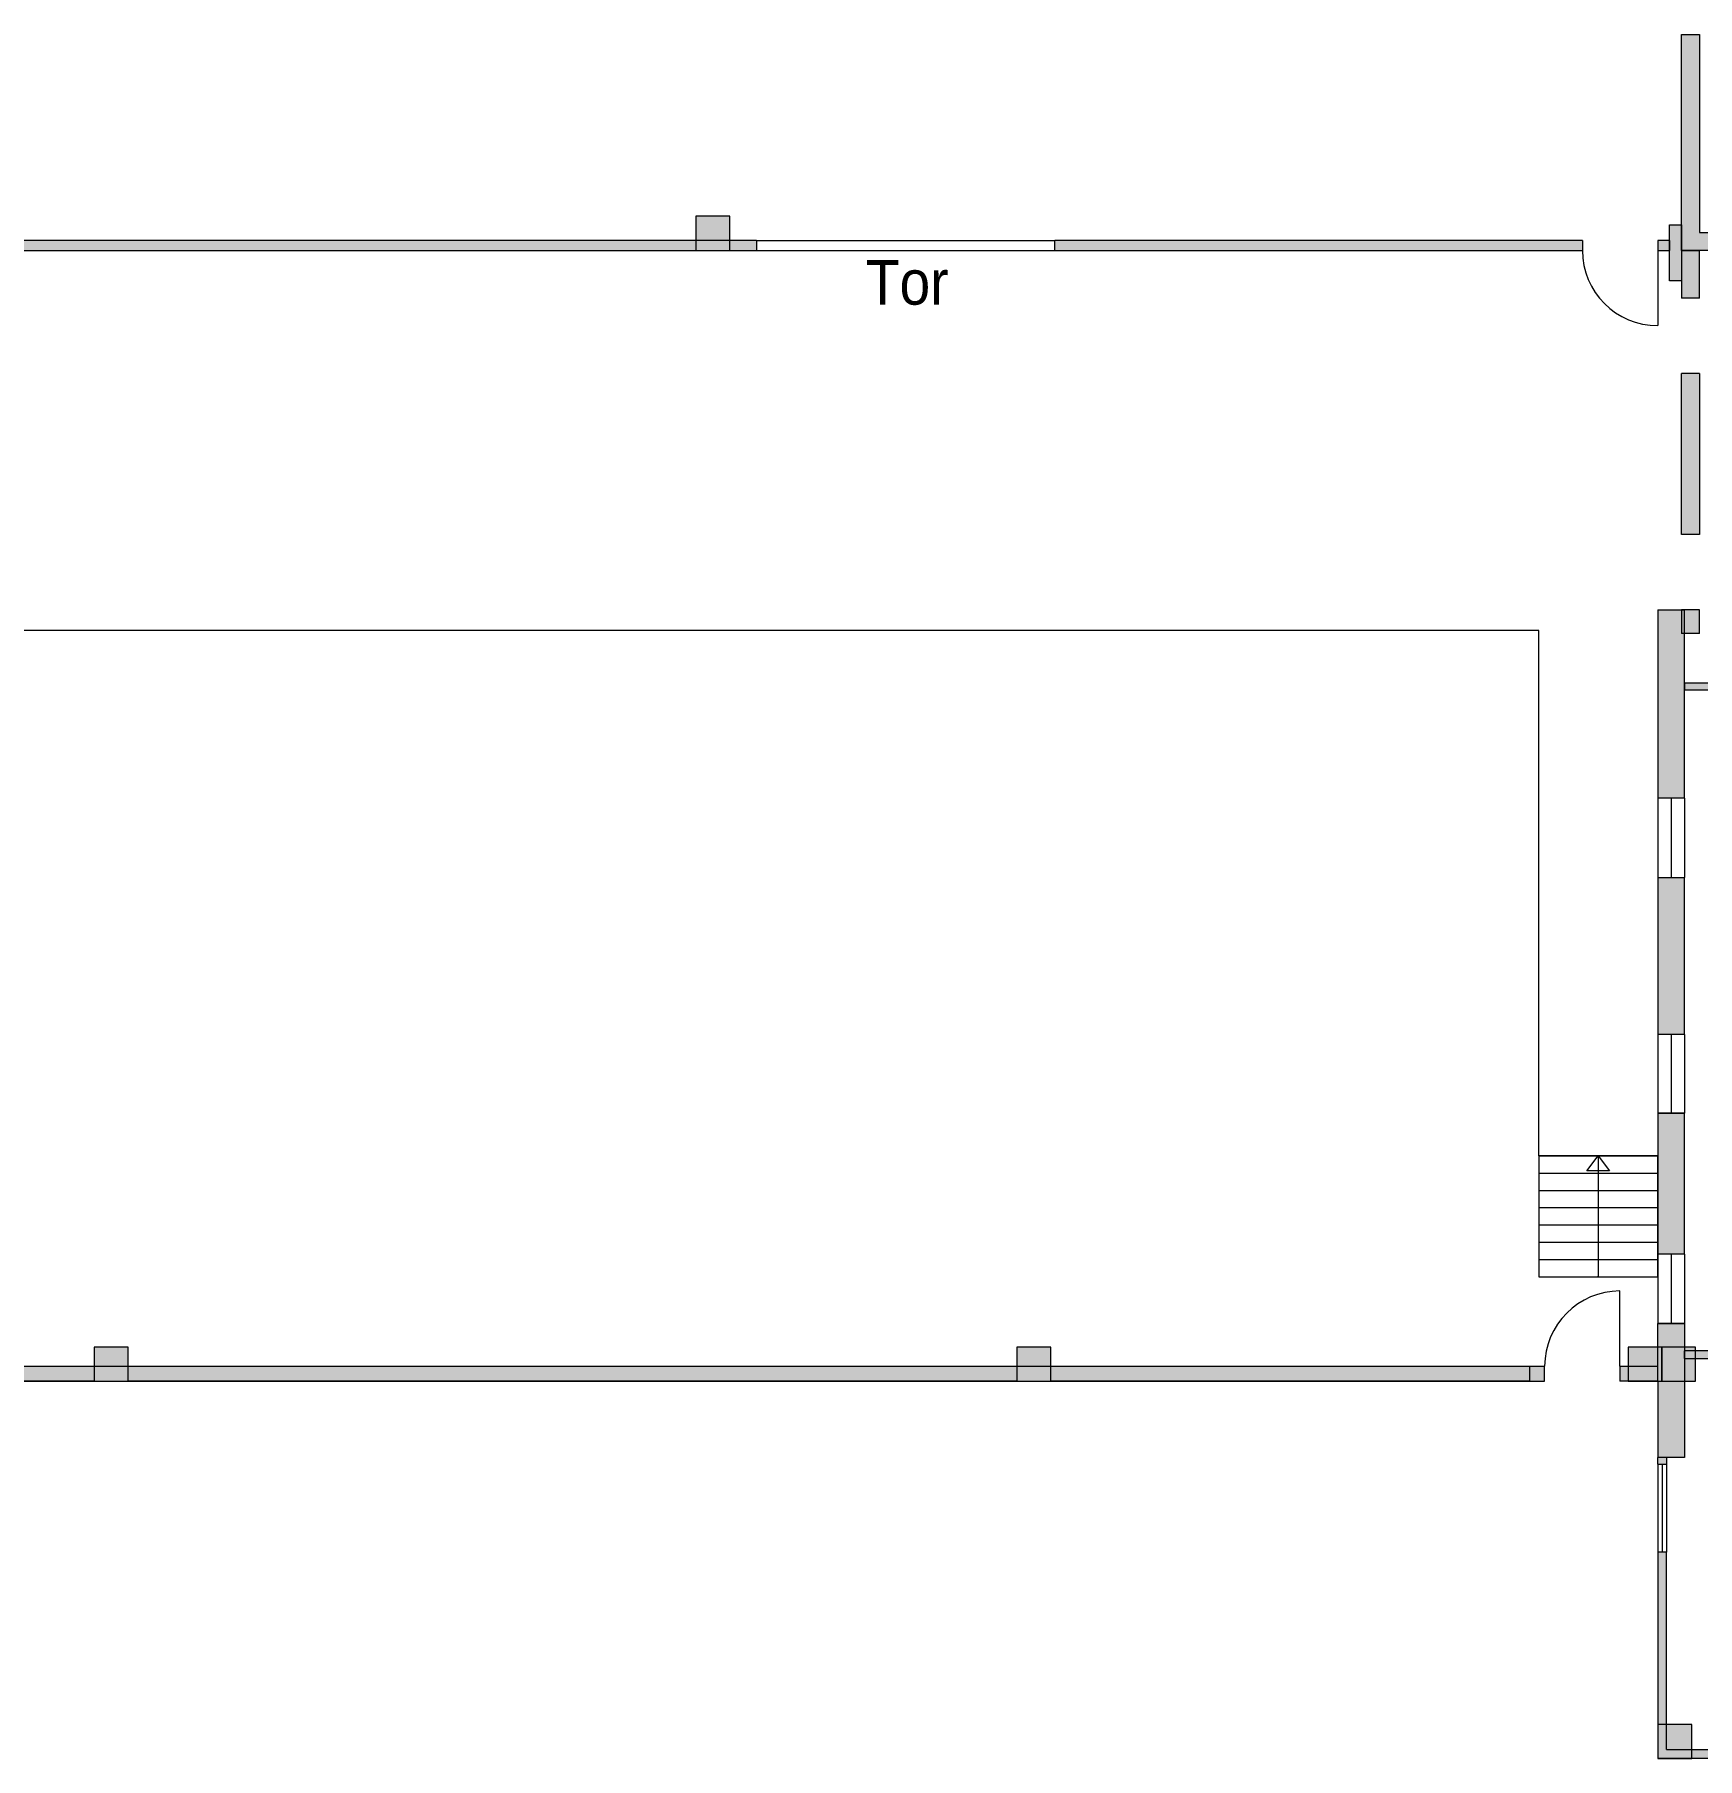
# Model space of a CAD drawing. Header units: inches. Extents: x 9488 to 97414, y 9478 to 84247.
# Drawn here: x 54306 to 76606, y 9478 to 32602 of the extents above; entities that cross this region are included whole.
import ezdxf

# ---------------------------------------------------------------- set-up
doc = ezdxf.new("R2010")
doc.units = ezdxf.units.IN
doc.header["$LTSCALE"] = 300
doc.header["$MEASUREMENT"] = 0
doc.header["$PDMODE"] = 34
doc.header["$PDSIZE"] = 5
doc.linetypes.add('Standardmuster', pattern=[0])
doc.linetypes.add('Volllinie', pattern=[0])
doc.layers.add('Grundebene', color=7, linetype='Continuous')
doc.styles.add('ARIAL', font='arial.ttf', dxfattribs={"height": 0.2})

# ---------------------------------------------------------------- blocks, each defined once
blk = doc.blocks.new('Color_Area-B')
at = {"layer": 'Grundebene', "true_color": 0x000000, "transparency": 33554687}
h = blk.add_hatch(color=18, dxfattribs=at)
h.paths.add_polyline_path([(75566, 14739), (76072, 14739), (76072, 14539), (75566, 14539)], flags=0)
h.paths.add_polyline_path([(11164, 14739), (74556, 14739), (74556, 14539), (11164, 14539)], flags=0)
at = {"layer": 'Grundebene', "color": 18, "linetype": 'Volllinie', "lineweight": 9, "true_color": 0x000000}
for p, q in [((11164, 14739), (74556, 14739)), ((74556, 14539), (74556, 14739)), ((75566, 14739), (76072, 14739)), ((75566, 14739), (75566, 14539)), ((76072, 14539), (76072, 14739)), ((11164, 14539), (74556, 14539)), ((76072, 14539), (75566, 14539))]:
    blk.add_line(p, q, dxfattribs=at)
blk = doc.blocks.new('Color_Area-14')
at = {"layer": 'Grundebene', "true_color": 0x000000, "transparency": 33554687}
h = blk.add_hatch(color=18, dxfattribs=at)
h.paths.add_polyline_path([(76072, 18132), (76072, 16241), (76432, 16241), (76432, 18132)], flags=0)
h.paths.add_polyline_path([(76432, 22358), (76072, 22358), (76072, 24887), (76432, 24887)], flags=0)
h.paths.add_polyline_path([(76072, 21293), (76432, 21293), (76432, 19189), (76072, 19189)], flags=0)
h.paths.add_polyline_path([(76432, 15315), (76432, 14539), (76072, 14539), (76072, 15315)], flags=0)
at = {"layer": 'Grundebene', "color": 18, "linetype": 'Volllinie', "lineweight": 9, "true_color": 0x000000}
for p, q in [((76072, 24887), (76072, 22358)), ((76072, 24887), (76432, 24887)), ((76432, 22358), (76432, 24887)), ((76432, 22358), (76072, 22358)), ((76072, 21293), (76432, 21293)), ((76072, 21293), (76072, 19189)), ((76432, 19189), (76432, 21293)), ((76432, 19189), (76072, 19189)), ((76072, 18132), (76072, 16241)), ((76432, 18132), (76072, 18132)), ((76432, 16241), (76432, 18132)), ((76432, 16241), (76072, 16241)), ((76072, 14539), (76072, 15315)), ((76432, 15315), (76072, 15315)), ((76432, 15315), (76432, 14539)), ((76072, 14539), (76432, 14539))]:
    blk.add_line(p, q, dxfattribs=at)
blk = doc.blocks.new('Color_Area-25')
at = {"layer": 'Grundebene', "true_color": 0x000000, "transparency": 33554687}
blk.add_hatch(color=18, dxfattribs=at).paths.add_polyline_path([(76432, 14539), (76432, 13516), (76072, 13516), (76072, 14539)], flags=0)
at = {"layer": 'Grundebene', "color": 18, "linetype": 'Volllinie', "lineweight": 9, "true_color": 0x000000}
for p, q in [((76072, 14539), (76072, 13516)), ((76072, 14539), (76432, 14539)), ((76432, 14539), (76432, 13516)), ((76432, 13516), (76072, 13516))]:
    blk.add_line(p, q, dxfattribs=at)
blk = doc.blocks.new('Color_Area-2A')
at = {"layer": 'Grundebene', "true_color": 0x000000, "transparency": 33554687}
h = blk.add_hatch(color=18, dxfattribs=at)
h.paths.add_polyline_path([(77131, 9478), (77131, 9598), (76192, 9598), (76192, 12244), (76072, 12244), (76072, 9478)], flags=0)
h.paths.add_polyline_path([(76192, 13516), (76192, 13428), (76072, 13428), (76072, 13516)], flags=0)
h.paths.add_polyline_path([(94628, 19494), (94628, 9478), (93481, 9478), (93481, 9598), (94508, 9598), (94508, 19494)], flags=0)
h.paths.add_polyline_path([(90378, 9598), (90378, 9478), (89078, 9478), (89078, 9598)], flags=0)
h.paths.add_polyline_path([(84721, 9598), (84721, 9478), (85900, 9478), (85900, 9598)], flags=0)
h.paths.add_polyline_path([(81643, 9598), (81643, 9478), (80421, 9478), (80421, 9598)], flags=0)
at = {"layer": 'Grundebene', "color": 18, "linetype": 'Volllinie', "lineweight": 9, "true_color": 0x000000}
for p, q in [((94508, 9598), (94508, 19494)), ((94508, 19494), (94628, 19494)), ((94628, 19494), (94628, 9478)), ((76192, 13516), (76072, 13516)), ((76072, 13428), (76072, 13516)), ((76072, 13428), (76192, 13428)), ((76192, 13516), (76192, 13428)), ((76192, 12244), (76072, 12244)), ((76072, 12244), (76072, 9478)), ((76192, 9598), (76192, 12244)), ((76192, 9598), (77131, 9598)), ((77131, 9478), (77131, 9598)), ((80421, 9478), (80421, 9598)), ((81643, 9598), (80421, 9598)), ((81643, 9598), (81643, 9478)), ((84721, 9598), (84721, 9478)), ((84721, 9598), (85900, 9598)), ((85900, 9478), (85900, 9598)), ((89078, 9478), (89078, 9598)), ((90378, 9598), (89078, 9598)), ((90378, 9598), (90378, 9478)), ((93481, 9478), (93481, 9598)), ((94508, 9598), (93481, 9598)), ((77131, 9478), (76072, 9478)), ((80421, 9478), (81643, 9478)), ((85900, 9478), (84721, 9478)), ((89078, 9478), (90378, 9478)), ((93481, 9478), (94628, 9478))]:
    blk.add_line(p, q, dxfattribs=at)
blk = doc.blocks.new('Color_Area-8E')
at = {"layer": 'Grundebene', "true_color": 0x000000, "transparency": 33554687}
h = blk.add_hatch(color=18, dxfattribs=at)
h.paths.add_polyline_path([(76072, 29707), (76228, 29707), (76228, 29837), (76072, 29837)], flags=0)
h.paths.add_polyline_path([(63987, 29837), (63987, 29707), (49745, 29707), (49745, 29837)], flags=0)
h.paths.add_polyline_path([(67987, 29707), (67987, 29837), (75062, 29837), (75062, 29707)], flags=0)
h.paths.add_polyline_path([(35080, 29837), (35080, 29707), (43745, 29707), (43745, 29837)], flags=0)
h.paths.add_polyline_path([(31080, 29707), (31080, 29837), (11364, 29837), (11364, 29707)], flags=0)
at = {"layer": 'Grundebene', "color": 18, "linetype": 'Volllinie', "lineweight": 9, "true_color": 0x000000}
for p, q in [((63987, 29837), (49745, 29837)), ((63987, 29837), (63987, 29707)), ((67987, 29707), (67987, 29837)), ((75062, 29837), (67987, 29837)), ((75062, 29837), (75062, 29707)), ((76228, 29837), (76072, 29837)), ((76072, 29837), (76072, 29707)), ((76228, 29837), (76228, 29707)), ((49745, 29707), (63987, 29707)), ((67987, 29707), (75062, 29707)), ((76072, 29707), (76228, 29707))]:
    blk.add_line(p, q, dxfattribs=at)
blk = doc.blocks.new('Color_Area-A3')
at = {"layer": 'Grundebene', "true_color": 0x000000, "transparency": 33554687}
blk.add_hatch(color=18, dxfattribs=at).paths.add_polyline_path([(89615, 29707), (76393, 29707), (76393, 32602), (76633, 32602), (76633, 29947), (89615, 29947)], flags=0)
at = {"layer": 'Grundebene', "color": 18, "linetype": 'Volllinie', "lineweight": 9, "true_color": 0x000000}
for p, q in [((76393, 29707), (76393, 32602)), ((76393, 32602), (76633, 32602)), ((76633, 32602), (76633, 29947)), ((76633, 29947), (89615, 29947)), ((89615, 29947), (89615, 29707)), ((89615, 29707), (76393, 29707))]:
    blk.add_line(p, q, dxfattribs=at)
blk = doc.blocks.new('Color_Area-AA')
at = {"layer": 'Grundebene', "true_color": 0x000000, "transparency": 33554687}
blk.add_hatch(color=18, dxfattribs=at).paths.add_polyline_path([(76228, 30049), (76393, 30049), (76393, 29297), (76228, 29297)], flags=0)
at = {"layer": 'Grundebene', "color": 18, "linetype": 'Volllinie', "lineweight": 9, "true_color": 0x000000}
for p, q in [((76228, 30049), (76393, 30049)), ((76228, 29297), (76228, 30049)), ((76393, 30049), (76393, 29297)), ((76393, 29297), (76228, 29297))]:
    blk.add_line(p, q, dxfattribs=at)
blk = doc.blocks.new('Color_Area-E4')
at = {"layer": 'Grundebene', "true_color": 0x000000, "transparency": 33554687}
h = blk.add_hatch(color=18, dxfattribs=at)
h.paths.add_polyline_path([(81542, 9598), (81442, 9598), (81442, 18340), (81542, 18340)], flags=0)
h.paths.add_polyline_path([(81442, 19350), (81542, 19350), (81542, 23906), (80974, 23906), (80974, 23806), (81442, 23806)], flags=0)
h.paths.add_polyline_path([(79964, 23806), (76432, 23806), (76432, 23906), (79964, 23906)], flags=0)
at = {"layer": 'Grundebene', "color": 18, "linetype": 'Volllinie', "lineweight": 9, "true_color": 0x000000}
for p, q in [((76432, 23906), (76432, 23806)), ((76432, 23906), (79964, 23906)), ((79964, 23806), (79964, 23906)), ((81542, 23906), (80974, 23906)), ((80974, 23906), (80974, 23806)), ((81542, 19350), (81542, 23906)), ((79964, 23806), (76432, 23806)), ((81442, 23806), (80974, 23806)), ((81442, 23806), (81442, 19350)), ((81442, 19350), (81542, 19350)), ((81442, 18340), (81442, 9598)), ((81442, 18340), (81542, 18340)), ((81542, 9598), (81542, 18340)), ((81542, 9598), (81442, 9598))]:
    blk.add_line(p, q, dxfattribs=at)
blk = doc.blocks.new('Color_Area-F3')
at = {"layer": 'Grundebene', "true_color": 0x000000, "transparency": 33554687}
h = blk.add_hatch(color=18, dxfattribs=at)
h.paths.add_polyline_path([(82945, 14845), (80430, 14845), (80430, 14945), (82945, 14945)], flags=0)
h.paths.add_polyline_path([(90055, 14845), (90055, 14945), (87507, 14945), (87507, 14845)], flags=0)
h.paths.add_polyline_path([(91065, 14845), (91065, 14945), (94508, 14945), (94508, 14845)], flags=0)
h.paths.add_polyline_path([(86497, 14945), (86497, 14845), (83955, 14845), (83955, 14945)], flags=0)
h.paths.add_polyline_path([(79420, 14945), (76432, 14945), (76432, 14845), (79420, 14845)], flags=0)
at = {"layer": 'Grundebene', "color": 18, "linetype": 'Volllinie', "lineweight": 9, "true_color": 0x000000}
for p, q in [((79420, 14945), (76432, 14945)), ((76432, 14845), (76432, 14945)), ((76432, 14845), (79420, 14845)), ((79420, 14945), (79420, 14845)), ((80430, 14945), (80430, 14845)), ((80430, 14945), (82945, 14945)), ((82945, 14845), (80430, 14845)), ((82945, 14845), (82945, 14945)), ((83955, 14945), (83955, 14845)), ((83955, 14945), (86497, 14945)), ((86497, 14845), (83955, 14845)), ((86497, 14945), (86497, 14845)), ((90055, 14945), (87507, 14945)), ((87507, 14945), (87507, 14845)), ((90055, 14845), (87507, 14845)), ((90055, 14845), (90055, 14945)), ((91065, 14845), (91065, 14945)), ((94508, 14945), (91065, 14945)), ((94508, 14845), (91065, 14845)), ((94508, 14945), (94508, 14845))]:
    blk.add_line(p, q, dxfattribs=at)
blk = doc.blocks.new('door-15D')
at = {"layer": 'Grundebene', "color": 18, "linetype": 'Standardmuster', "lineweight": 13, "true_color": 0x000000}
blk.add_line((76072, 29707), (76072, 28697), dxfattribs=at)
blk.add_arc((76072, 29707), 1010, 180, 270, dxfattribs=at)
blk = doc.blocks.new('door-16D')
at = {"layer": 'Grundebene', "color": 18, "linetype": 'Standardmuster', "lineweight": 13, "true_color": 0x000000}
blk.add_line((75566, 14739), (75566, 15749), dxfattribs=at)
blk.add_arc((75566, 14739), 1010, 90, 180, dxfattribs=at)
blk = doc.blocks.new('Color_Area-1FF')
at = {"layer": 'Grundebene', "true_color": 0x000000, "transparency": 33554687}
blk.add_hatch(color=18, dxfattribs=at).paths.add_polyline_path([(67480, 14539), (67936, 14539), (67936, 14996), (67480, 14996)], flags=0)
at = {"layer": 'Grundebene', "color": 18, "linetype": 'Volllinie', "lineweight": 9, "true_color": 0x000000}
for p, q in [((67936, 14996), (67480, 14996)), ((67480, 14996), (67480, 14539)), ((67936, 14539), (67936, 14996)), ((67480, 14539), (67936, 14539))]:
    blk.add_line(p, q, dxfattribs=at)
blk = doc.blocks.new('Color_Area-204')
at = {"layer": 'Grundebene', "true_color": 0x000000, "transparency": 33554687}
blk.add_hatch(color=18, dxfattribs=at).paths.add_polyline_path([(75677, 14539), (76133, 14539), (76133, 14996), (75677, 14996)], flags=0)
at = {"layer": 'Grundebene', "color": 18, "linetype": 'Volllinie', "lineweight": 9, "true_color": 0x000000}
for p, q in [((76133, 14996), (75677, 14996)), ((75677, 14996), (75677, 14539)), ((76133, 14539), (76133, 14996)), ((75677, 14539), (76133, 14539))]:
    blk.add_line(p, q, dxfattribs=at)
blk = doc.blocks.new('Color_Area-209')
at = {"layer": 'Grundebene', "true_color": 0x000000, "transparency": 33554687}
blk.add_hatch(color=18, dxfattribs=at).paths.add_polyline_path([(76122, 14539), (76578, 14539), (76578, 14996), (76122, 14996)], flags=0)
at = {"layer": 'Grundebene', "color": 18, "linetype": 'Volllinie', "lineweight": 9, "true_color": 0x000000}
for p, q in [((76578, 14996), (76122, 14996)), ((76122, 14996), (76122, 14539)), ((76578, 14539), (76578, 14996)), ((76122, 14539), (76578, 14539))]:
    blk.add_line(p, q, dxfattribs=at)
blk = doc.blocks.new('Color_Area-20E')
at = {"layer": 'Grundebene', "true_color": 0x000000, "transparency": 33554687}
blk.add_hatch(color=18, dxfattribs=at).paths.add_polyline_path([(55108, 14539), (55564, 14539), (55564, 14996), (55108, 14996)], flags=0)
at = {"layer": 'Grundebene', "color": 18, "linetype": 'Volllinie', "lineweight": 9, "true_color": 0x000000}
for p, q in [((55564, 14996), (55108, 14996)), ((55108, 14996), (55108, 14539)), ((55564, 14539), (55564, 14996)), ((55108, 14539), (55564, 14539))]:
    blk.add_line(p, q, dxfattribs=at)
blk = doc.blocks.new('Color_Area-240')
at = {"layer": 'Grundebene', "true_color": 0x000000, "transparency": 33554687}
blk.add_hatch(color=18, dxfattribs=at).paths.add_polyline_path([(63172, 29707), (63629, 29707), (63629, 30164), (63172, 30164)], flags=0)
at = {"layer": 'Grundebene', "color": 18, "linetype": 'Volllinie', "lineweight": 9, "true_color": 0x000000}
for p, q in [((63629, 30164), (63172, 30164)), ((63172, 30164), (63172, 29707)), ((63629, 29707), (63629, 30164)), ((63172, 29707), (63629, 29707))]:
    blk.add_line(p, q, dxfattribs=at)
blk = doc.blocks.new('win-40B')
at = {"layer": 'Grundebene', "color": 18, "linetype": 'Standardmuster', "lineweight": 13, "true_color": 0x000000}
for p, q in [((76072, 13428), (76192, 13428)), ((76072, 13428), (76072, 12244)), ((76132, 13428), (76132, 12244)), ((76192, 13428), (76192, 12244)), ((76192, 12244), (76072, 12244))]:
    blk.add_line(p, q, dxfattribs=at)
blk = doc.blocks.new('win-416')
at = {"layer": 'Grundebene', "color": 18, "linetype": 'Standardmuster', "lineweight": 13, "true_color": 0x000000}
for p, q in [((76432, 16241), (76072, 16241)), ((76072, 16241), (76072, 15315)), ((76252, 16241), (76252, 15315)), ((76432, 16241), (76432, 15315)), ((76072, 15315), (76432, 15315))]:
    blk.add_line(p, q, dxfattribs=at)
blk = doc.blocks.new('win-421')
at = {"layer": 'Grundebene', "color": 18, "linetype": 'Standardmuster', "lineweight": 13, "true_color": 0x000000}
for p, q in [((76432, 19189), (76072, 19189)), ((76072, 19189), (76072, 18132)), ((76252, 19189), (76252, 18132)), ((76432, 19189), (76432, 18132)), ((76072, 18132), (76432, 18132))]:
    blk.add_line(p, q, dxfattribs=at)
blk = doc.blocks.new('Color_Area-463')
at = {"layer": 'Grundebene', "true_color": 0x000000, "transparency": 33554687}
blk.add_hatch(color=18, dxfattribs=at).paths.add_polyline_path([(76072, 9478), (76528, 9478), (76528, 9935), (76072, 9935)], flags=0)
at = {"layer": 'Grundebene', "color": 18, "linetype": 'Volllinie', "lineweight": 9, "true_color": 0x000000}
for p, q in [((76528, 9935), (76072, 9935)), ((76072, 9935), (76072, 9478)), ((76528, 9478), (76528, 9935)), ((76072, 9478), (76528, 9478))]:
    blk.add_line(p, q, dxfattribs=at)
blk = doc.blocks.new('Color_Area-49A')
at = {"layer": 'Grundebene', "true_color": 0xffffff, "transparency": 33554687}
blk.add_hatch(color=7, dxfattribs=at).paths.add_polyline_path([(47388, 14739), (55108, 14739), (55108, 14539), (47388, 14539)], flags=0)
at = {"layer": 'Grundebene', "color": 18, "linetype": 'Volllinie', "lineweight": 9, "true_color": 0x000000}
for p, q in [((47388, 14739), (55108, 14739)), ((47388, 14539), (47388, 14739)), ((55108, 14739), (55108, 14539)), ((55108, 14539), (47388, 14539))]:
    blk.add_line(p, q, dxfattribs=at)
blk = doc.blocks.new('Color_Area-49F')
at = {"layer": 'Grundebene', "true_color": 0xffffff, "transparency": 33554687}
blk.add_hatch(color=7, dxfattribs=at).paths.add_polyline_path([(55564, 14739), (67480, 14739), (67480, 14539), (55564, 14539)], flags=0)
at = {"layer": 'Grundebene', "color": 18, "linetype": 'Volllinie', "lineweight": 9, "true_color": 0x000000}
for p, q in [((55564, 14739), (67480, 14739)), ((55564, 14539), (55564, 14739)), ((67480, 14739), (67480, 14539)), ((67480, 14539), (55564, 14539))]:
    blk.add_line(p, q, dxfattribs=at)
blk = doc.blocks.new('Color_Area-4A4')
at = {"layer": 'Grundebene', "true_color": 0xffffff, "transparency": 33554687}
blk.add_hatch(color=7, dxfattribs=at).paths.add_polyline_path([(67936, 14739), (74351, 14739), (74351, 14539), (67936, 14539)], flags=0)
at = {"layer": 'Grundebene', "color": 18, "linetype": 'Volllinie', "lineweight": 9, "true_color": 0x000000}
for p, q in [((67936, 14739), (74351, 14739)), ((67936, 14539), (67936, 14739)), ((74351, 14739), (74351, 14539)), ((74351, 14539), (67936, 14539))]:
    blk.add_line(p, q, dxfattribs=at)
blk = doc.blocks.new('win-62F')
at = {"layer": 'Grundebene', "color": 18, "linetype": 'Standardmuster', "lineweight": 13, "true_color": 0x000000}
for p, q in [((76432, 22358), (76072, 22358)), ((76072, 22358), (76072, 21293)), ((76252, 22358), (76252, 21293)), ((76432, 22358), (76432, 21293)), ((76072, 21293), (76432, 21293))]:
    blk.add_line(p, q, dxfattribs=at)
blk = doc.blocks.new('Color_Area-6B1')
at = {"layer": 'Grundebene', "true_color": 0x000000, "transparency": 33554687}
h = blk.add_hatch(color=18, dxfattribs=at)
h.paths.add_polyline_path([(76393, 25897), (76393, 28054), (76633, 28054), (76633, 25897)], flags=0)
h.paths.add_polyline_path([(76393, 24887), (76393, 24566), (76633, 24566), (76633, 24887)], flags=0)
h.paths.add_polyline_path([(76633, 29064), (76633, 29707), (76393, 29707), (76393, 29064)], flags=0)
at = {"layer": 'Grundebene', "color": 18, "linetype": 'Volllinie', "lineweight": 9, "true_color": 0x000000}
for p, q in [((76393, 29707), (76633, 29707)), ((76393, 29707), (76393, 29064)), ((76633, 29064), (76633, 29707)), ((76633, 29064), (76393, 29064)), ((76393, 25897), (76393, 28054)), ((76633, 28054), (76393, 28054)), ((76633, 28054), (76633, 25897)), ((76633, 25897), (76393, 25897)), ((76393, 24887), (76393, 24566)), ((76633, 24887), (76393, 24887)), ((76633, 24566), (76633, 24887)), ((76633, 24566), (76393, 24566))]:
    blk.add_line(p, q, dxfattribs=at)

msp = doc.modelspace()

# ---------------------------------------------------------------- linework, layer by layer
at = {"layer": 'Grundebene', "color": 18, "linetype": 'Volllinie', "lineweight": 9, "true_color": 0x000000}
for p, q in [((63987, 29837), (67987, 29837)), ((63987, 29707), (67987, 29707)), ((74476, 24608), (11364, 24608)), ((74476, 17562), (74476, 24608))]:
    msp.add_line(p, q, dxfattribs=at)
at = {"layer": 'Grundebene', "color": 18, "linetype": 'Volllinie', "lineweight": 13, "true_color": 0x000000}
for p, q in [((74476, 17562), (74476, 15941)), ((76072, 17562), (74476, 17562)), ((74476, 17562), (76072, 17562)), ((75274, 17562), (75274, 15941)), ((76072, 15941), (76072, 17562)), ((74476, 17330), (76072, 17330)), ((74476, 17099), (76072, 17099)), ((74476, 16867), (76072, 16867)), ((74476, 16636), (76072, 16636)), ((74476, 16404), (76072, 16404)), ((74476, 16172), (76072, 16172)), ((74476, 15941), (76072, 15941))]:
    msp.add_line(p, q, dxfattribs=at)
at = {"layer": 'Grundebene', "color": 18, "linetype": 'Standardmuster', "lineweight": 13, "true_color": 0x000000}
for p, q in [((75123, 17362), (75274, 17562)), ((75425, 17362), (75123, 17362)), ((75274, 17562), (75425, 17362))]:
    msp.add_line(p, q, dxfattribs=at)
msp.add_point((75274, 15941), dxfattribs=at)

# ---------------------------------------------------------------- block references
at = {"layer": 'Grundebene'}
for name in ['Color_Area-A3', 'Color_Area-240', 'Color_Area-8E', 'Color_Area-AA', 'door-15D', 'Color_Area-6B1', 'Color_Area-14', 'Color_Area-E4', 'win-62F', 'Color_Area-2A', 'win-421', 'win-416', 'door-16D', 'Color_Area-20E', 'Color_Area-1FF', 'Color_Area-204', 'Color_Area-209', 'Color_Area-F3', 'Color_Area-B', 'Color_Area-49A', 'Color_Area-49F', 'Color_Area-4A4', 'Color_Area-25', 'win-40B', 'Color_Area-463']:
    msp.add_blockref(name, (0, 0), dxfattribs=at)

# ---------------------------------------------------------------- texts
at = {"layer": 'Grundebene', "color": 18, "lineweight": 18, "true_color": 0x000000, "style": 'ARIAL', "width": 0.881674}
msp.add_text('Tor', height=600, dxfattribs=at).set_placement((65454, 28978))

doc.saveas('drawing.dxf')
